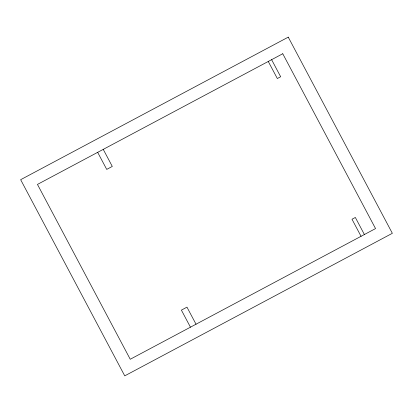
<?xml version="1.0" encoding="UTF-8"?>
<svg xmlns="http://www.w3.org/2000/svg" width="413" height="413" viewBox="0 0 413 413"><rect width="100%" height="100%" fill="white"/><g stroke="black" fill="none" stroke-linecap="round" stroke-linejoin="round"><path stroke-width="0.62" d="M271.609 59.684L280.664 76.741L277.319 78.522L268.269 61.465M364.39 234.522L355.34 217.465L351.995 219.246L361.05 236.303M103.245 149.372L112.295 166.429L106.719 169.402L97.669 152.345M196.025 324.21L186.97 307.153L181.395 310.127L190.45 327.184M288.253 37.144L20.65 179.696L124.747 375.856L392.35 233.304L288.253 37.144M282.76 53.742L37.459 184.42L130.24 359.258L375.541 228.58L282.76 53.742"/></g></svg>
